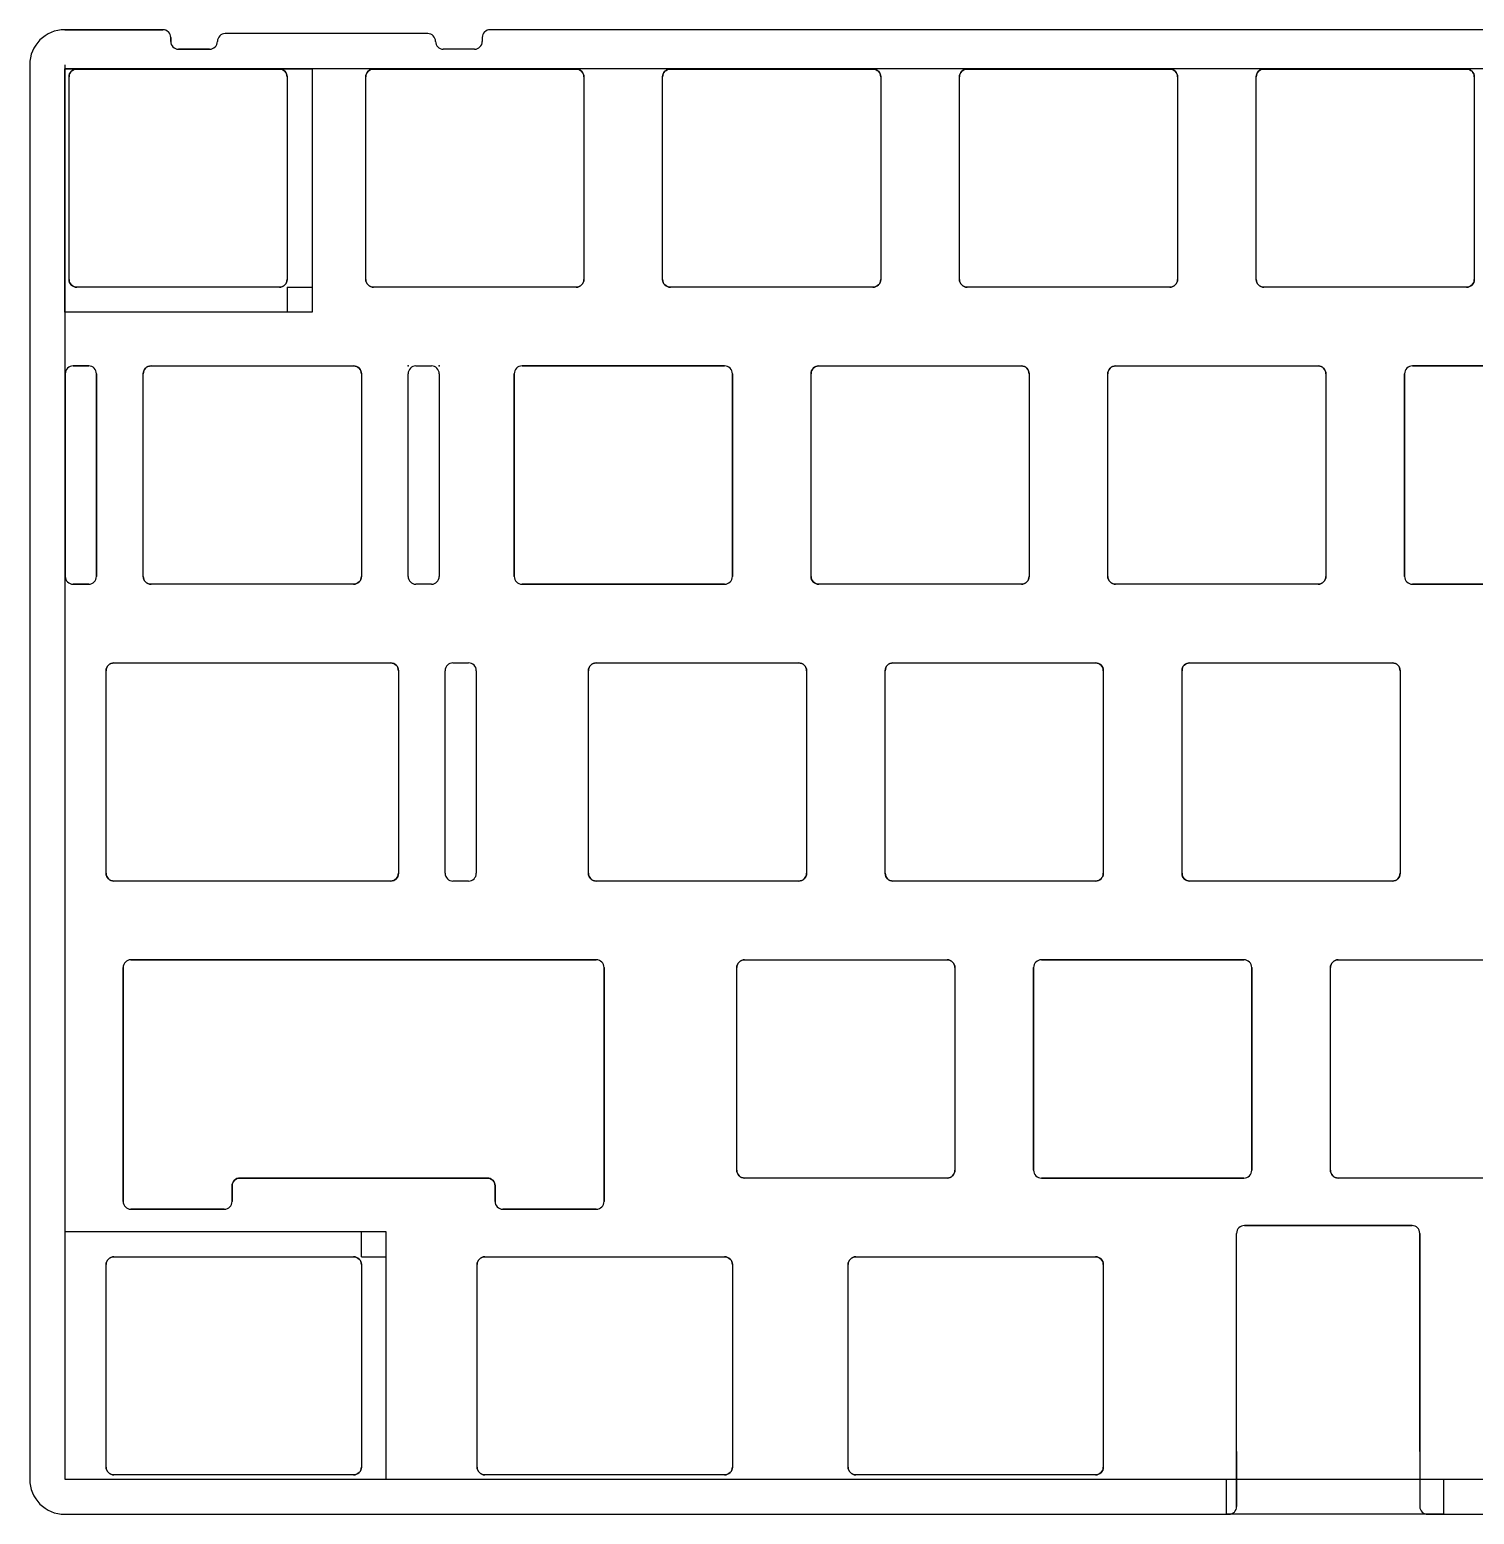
# Model space of a CAD drawing. Header units: centimetres. Extents: x 0 to 40.4, y 0 to 19.5.
# Drawn here: x 11.86 to 21.13, y 9.97 to 19.5 of the extents above; entities that cross this region are included whole.
import ezdxf

# ---------------------------------------------------------------- set-up
doc = ezdxf.new("R2010")
doc.units = ezdxf.units.CM
doc.header["$MEASUREMENT"] = 0
doc.layers.add('frowner_bakeneko_plate_PLATELESS v1_0', color=7, linetype='Continuous')
doc.layers.add('frowner_bakeneko_plate_PLATELESS v1_Sketch2', color=7, linetype='Continuous')

msp = doc.modelspace()

# ---------------------------------------------------------------- linework, layer by layer
at = {"layer": 'frowner_bakeneko_plate_PLATELESS v1_0'}
for p, q in [((12.0858, 19.4968), (12.7158, 19.4968)), ((12.7658, 19.4468), (12.7658, 19.4218)), ((14.4158, 19.4718), (13.1158, 19.4718)), ((14.7658, 19.4468), (14.7658, 19.4218)), ((31.7658, 19.4968), (14.8158, 19.4968)), ((12.8158, 19.3718), (13.0158, 19.3718)), ((14.7158, 19.3718), (14.5158, 19.3718)), ((11.8608, 19.2718), (11.8608, 10.1968)), ((12.1633, 19.2443), (13.4633, 19.2443)), ((14.0683, 19.2443), (15.3683, 19.2443)), ((15.9733, 19.2443), (17.2733, 19.2443)), ((17.8783, 19.2443), (19.1783, 19.2443)), ((19.7833, 19.2443), (21.0833, 19.2443)), ((12.1133, 17.8943), (12.1133, 19.1943)), ((13.5133, 19.1943), (13.5133, 17.8943)), ((14.0183, 17.8943), (14.0183, 19.1943)), ((15.4183, 19.1943), (15.4183, 17.8943)), ((15.9233, 17.8943), (15.9233, 19.1943)), ((17.3233, 19.1943), (17.3233, 17.8943)), ((17.8283, 17.8943), (17.8283, 19.1943)), ((19.2283, 19.1943), (19.2283, 17.8943)), ((19.7333, 17.8943), (19.7333, 19.1943)), ((21.1333, 19.1943), (21.1333, 17.8943)), ((13.4633, 17.8443), (12.1633, 17.8443)), ((15.3683, 17.8443), (14.0683, 17.8443)), ((17.2733, 17.8443), (15.9733, 17.8443)), ((19.1783, 17.8443), (17.8783, 17.8443)), ((21.0833, 17.8443), (19.7833, 17.8443)), ((12.2395, 17.3393), (12.1395, 17.3393)), ((12.6395, 17.3393), (13.9395, 17.3393)), ((14.3395, 17.3393), (14.4395, 17.3393)), ((16.3208, 17.3393), (15.0208, 17.3393)), ((16.9258, 17.3393), (18.2258, 17.3393)), ((18.8308, 17.3393), (20.1308, 17.3393)), ((22.0358, 17.3393), (20.7358, 17.3393)), ((12.0895, 17.2893), (12.0895, 15.9893)), ((12.2895, 15.9893), (12.2895, 17.2893)), ((12.5895, 15.9893), (12.5895, 17.2893)), ((13.9895, 17.2893), (13.9895, 15.9893)), ((14.2895, 15.9893), (14.2895, 17.2893)), ((14.4895, 17.2893), (14.4895, 15.9893)), ((14.9708, 17.2893), (14.9708, 15.9893)), ((16.3708, 15.9893), (16.3708, 17.2893)), ((16.8758, 15.9893), (16.8758, 17.2893)), ((18.2758, 17.2893), (18.2758, 15.9893)), ((18.7808, 15.9893), (18.7808, 17.2893)), ((20.1808, 17.2893), (20.1808, 15.9893)), ((20.6858, 17.2893), (20.6858, 15.9893)), ((12.1395, 15.9393), (12.2395, 15.9393)), ((13.9395, 15.9393), (12.6395, 15.9393)), ((14.4395, 15.9393), (14.3395, 15.9393)), ((15.0208, 15.9393), (16.3208, 15.9393)), ((18.2258, 15.9393), (16.9258, 15.9393)), ((20.1308, 15.9393), (18.8308, 15.9393)), ((20.7358, 15.9393), (22.0358, 15.9393)), ((12.4014, 15.4343), (14.1776, 15.4343)), ((14.5776, 15.4343), (14.6776, 15.4343)), ((15.497, 15.4343), (16.797, 15.4343)), ((17.402, 15.4343), (18.702, 15.4343)), ((19.307, 15.4343), (20.607, 15.4343)), ((12.3514, 14.0843), (12.3514, 15.3843)), ((14.2276, 15.3843), (14.2276, 14.0843)), ((14.5276, 14.0843), (14.5276, 15.3843)), ((14.7276, 15.3843), (14.7276, 14.0843)), ((15.447, 14.0843), (15.447, 15.3843)), ((16.847, 15.3843), (16.847, 14.0843)), ((17.352, 14.0843), (17.352, 15.3843)), ((18.752, 15.3843), (18.752, 14.0843)), ((19.257, 14.0843), (19.257, 15.3843)), ((20.657, 15.3843), (20.657, 14.0843)), ((14.1776, 14.0343), (12.4014, 14.0343)), ((14.6776, 14.0343), (14.5776, 14.0343)), ((16.797, 14.0343), (15.497, 14.0343)), ((18.702, 14.0343), (17.402, 14.0343)), ((20.607, 14.0343), (19.307, 14.0343)), ((15.4977, 13.5293), (12.5101, 13.5293)), ((16.4495, 13.5293), (17.7495, 13.5293)), ((19.6545, 13.5293), (18.3545, 13.5293)), ((20.2595, 13.5293), (21.5595, 13.5293)), ((12.4601, 13.4793), (12.4601, 11.9793)), ((15.5477, 11.9793), (15.5477, 13.4793)), ((16.3995, 12.1793), (16.3995, 13.4793)), ((17.7995, 13.4793), (17.7995, 12.1793)), ((18.3045, 13.4793), (18.3045, 12.1793)), ((19.7045, 12.1793), (19.7045, 13.4793)), ((20.2095, 12.1793), (20.2095, 13.4793)), ((13.2101, 12.1293), (14.7977, 12.1293)), ((17.7495, 12.1293), (16.4495, 12.1293)), ((18.3545, 12.1293), (19.6545, 12.1293)), ((21.5595, 12.1293), (20.2595, 12.1293)), ((13.1601, 11.9793), (13.1601, 12.0793)), ((14.8477, 12.0793), (14.8477, 11.9793)), ((12.5101, 11.9293), (13.1101, 11.9293)), ((14.8977, 11.9293), (15.4977, 11.9293)), ((20.7333, 11.8243), (19.6576, 11.8243)), ((19.6076, 10.3743), (19.6076, 11.7743)), ((20.7833, 10.3743), (20.7833, 11.7743)), ((12.4014, 11.6243), (13.9395, 11.6243)), ((14.7826, 11.6243), (16.3208, 11.6243)), ((17.1639, 11.6243), (18.702, 11.6243)), ((12.3514, 10.2743), (12.3514, 11.5743)), ((13.9895, 11.5743), (13.9895, 10.2743)), ((14.7326, 10.2743), (14.7326, 11.5743)), ((16.3708, 11.5743), (16.3708, 10.2743)), ((17.1139, 10.2743), (17.1139, 11.5743)), ((18.752, 11.5743), (18.752, 10.2743)), ((19.6076, 10.3743), (19.6076, 10.0218)), ((20.7833, 10.3743), (20.7833, 10.0218)), ((13.9395, 10.2243), (12.4014, 10.2243)), ((16.3208, 10.2243), (14.7826, 10.2243)), ((18.702, 10.2243), (17.1639, 10.2243)), ((12.0858, 9.9718), (19.5576, 9.9718)), ((20.8333, 9.9718), (29.5576, 9.9718))]:
    msp.add_line(p, q, dxfattribs=at)
for centre, radius, start, end in [((12.0858, 19.2718), 0.225, 90, 180), ((12.7158, 19.4468), 0.05, 0, 90), ((13.1158, 19.4218), 0.05, 90, 180), ((14.4158, 19.4218), 0.05, 0, 90), ((14.8158, 19.4468), 0.05, 90, 180), ((12.8158, 19.4218), 0.05, 180, 270), ((13.0158, 19.4218), 0.05, 270, 0), ((14.5158, 19.4218), 0.05, 180, 270), ((14.7158, 19.4218), 0.05, 270, 0), ((12.1395, 17.2893), 0.05, 90, 180), ((12.2395, 17.2893), 0.05, 0, 90), ((14.3395, 17.2893), 0.05, 90, 180), ((14.4395, 17.2893), 0.05, 0, 90), ((15.0208, 17.2893), 0.05, 90, 180), ((16.3208, 17.2893), 0.05, 360, 90), ((20.7358, 17.2893), 0.05, 90, 180), ((12.1395, 15.9893), 0.05, 180, 270), ((12.2395, 15.9893), 0.05, 270, 360), ((14.3395, 15.9893), 0.05, 180, 270), ((14.4395, 15.9893), 0.05, 270, 360), ((15.0208, 15.9893), 0.05, 180, 270), ((16.3208, 15.9893), 0.05, 270, 360), ((20.7358, 15.9893), 0.05, 180, 270), ((14.5776, 15.3843), 0.05, 90, 180), ((14.6776, 15.3843), 0.05, 0, 90), ((14.5776, 14.0843), 0.05, 180, 270), ((14.6776, 14.0843), 0.05, 270, 360), ((12.5101, 13.4793), 0.05, 90, 180), ((15.4977, 13.4793), 0.05, 0, 90), ((18.3545, 13.4793), 0.05, 90, 180), ((19.6545, 13.4793), 0.05, 0, 90), ((18.3545, 12.1793), 0.05, 180, 270), ((19.6545, 12.1793), 0.05, 270, 0), ((12.5101, 11.9793), 0.05, 180, 270), ((13.1101, 11.9793), 0.05, 270, 0), ((14.8977, 11.9793), 0.05, 180, 270), ((15.4977, 11.9793), 0.05, 270, 0), ((19.6576, 11.7743), 0.05, 90, 180), ((20.7333, 11.7743), 0.05, 0, 90), ((12.0858, 10.1968), 0.225, 180, 270), ((19.5576, 10.0218), 0.05, 270, 0), ((20.8333, 10.0218), 0.05, 180, 270)]:
    msp.add_arc(centre, radius, start, end, dxfattribs=at)
at = {"layer": 'frowner_bakeneko_plate_PLATELESS v1_0', "extrusion": (0, 0, -1)}
for centre, start, end in [((-12.1633, 19.1943), 0, 90), ((-13.4633, 19.1943), 90, 180), ((-14.0683, 19.1943), 0, 90), ((-15.3683, 19.1943), 90, 180), ((-15.9733, 19.1943), 0, 90), ((-17.2733, 19.1943), 90, 180), ((-17.8783, 19.1943), 360, 90), ((-19.1783, 19.1943), 90, 180), ((-19.7833, 19.1943), 360, 90), ((-21.0833, 19.1943), 90, 180), ((-12.1633, 17.8943), 270, 360), ((-13.4633, 17.8943), 180, 270), ((-14.0683, 17.8943), 270, 0), ((-15.3683, 17.8943), 180, 270), ((-15.9733, 17.8943), 270, 0), ((-17.2733, 17.8943), 180, 270), ((-17.8783, 17.8943), 270, 360), ((-19.1783, 17.8943), 180, 270), ((-19.7833, 17.8943), 270, 360), ((-21.0833, 17.8943), 180, 270), ((-12.6395, 17.2893), 0, 90), ((-13.9395, 17.2893), 90, 180), ((-16.9258, 17.2893), 360, 90), ((-18.2258, 17.2893), 90, 180), ((-18.8308, 17.2893), 360, 90), ((-20.1308, 17.2893), 90, 180), ((-12.6395, 15.9893), 270, 0), ((-13.9395, 15.9893), 180, 270), ((-16.9258, 15.9893), 270, 0), ((-18.2258, 15.9893), 180, 270), ((-18.8308, 15.9893), 270, 360), ((-20.1308, 15.9893), 180, 270), ((-12.4014, 15.3843), 0, 90), ((-14.1776, 15.3843), 90, 180), ((-15.497, 15.3843), 360, 90), ((-16.797, 15.3843), 90, 180), ((-17.402, 15.3843), 360, 90), ((-18.702, 15.3843), 90, 180), ((-19.307, 15.3843), 360, 90), ((-20.607, 15.3843), 90, 180), ((-12.4014, 14.0843), 270, 360), ((-14.1776, 14.0843), 180, 270), ((-15.497, 14.0843), 270, 0), ((-16.797, 14.0843), 180, 270), ((-17.402, 14.0843), 270, 360), ((-18.702, 14.0843), 180, 270), ((-19.307, 14.0843), 270, 360), ((-20.607, 14.0843), 180, 270), ((-16.4495, 13.4793), 0, 90), ((-17.7495, 13.4793), 90, 180), ((-20.2595, 13.4793), 0, 90), ((-13.2101, 12.0793), 0, 90), ((-14.7977, 12.0793), 90, 180), ((-16.4495, 12.1793), 270, 0), ((-17.7495, 12.1793), 180, 270), ((-20.2595, 12.1793), 270, 360), ((-12.4014, 11.5743), 0, 90), ((-13.9395, 11.5743), 90, 180), ((-14.7826, 11.5743), 360, 90), ((-16.3208, 11.5743), 90, 180), ((-17.1639, 11.5743), 360, 90), ((-18.702, 11.5743), 90, 180), ((-12.4014, 10.2743), 270, 0), ((-13.9395, 10.2743), 180, 270), ((-14.7826, 10.2743), 270, 0), ((-16.3208, 10.2743), 180, 270), ((-17.1639, 10.2743), 270, 360), ((-18.702, 10.2743), 180, 270)]:
    msp.add_arc(centre, 0.05, start, end, dxfattribs=at)
at = {"layer": 'frowner_bakeneko_plate_PLATELESS v1_0'}
for p in [(14.2895, 17.3393), (14.4895, 17.3393)]:
    msp.add_point(p, dxfattribs=at)
at = {"layer": 'frowner_bakeneko_plate_PLATELESS v1_Sketch2'}
for p, q in [((12.7158, 19.4968, 0.16), (12.0858, 19.4968, 0.16)), ((12.7658, 19.4218, 0.16), (12.7658, 19.4468, 0.16)), ((14.4158, 19.4718, 0.16), (13.1158, 19.4718, 0.16)), ((14.7658, 19.4468, 0.16), (14.7658, 19.4218, 0.16)), ((31.7658, 19.4968, 0.16), (14.8158, 19.4968, 0.16)), ((13.0158, 19.3718, 0.16), (12.8158, 19.3718, 0.16)), ((14.7158, 19.3718, 0.16), (14.5158, 19.3718, 0.16)), ((11.8608, 19.2718, 0.16), (11.8608, 10.1968, 0.16)), ((12.0858, 19.2718, 0.16), (12.0858, 10.1968, 0.16)), ((12.0858, 17.6843, 0.16), (12.0858, 19.245, 0.16)), ((40.185, 19.245, 0.16), (12.0858, 19.245, 0.16)), ((12.0858, 19.245, 0.16), (13.6733, 19.245, 0.16)), ((12.0858, 19.245, 0.16), (12.0858, 10.1968, 0.16)), ((12.1633, 19.2443, 0.16), (13.4633, 19.2443, 0.16)), ((13.7625, 19.245, 0.16), (13.5133, 19.245, 0.16)), ((13.6733, 19.245, 0.16), (13.6733, 17.6843, 0.16)), ((14.0683, 19.2443, 0.16), (15.3683, 19.2443, 0.16)), ((15.9733, 19.2443, 0.16), (17.2733, 19.2443, 0.16)), ((17.8783, 19.2443, 0.16), (19.1783, 19.2443, 0.16)), ((19.7833, 19.2443, 0.16), (21.0833, 19.2443, 0.16)), ((12.1133, 17.8943, 0.16), (12.1133, 19.1943, 0.16)), ((13.5133, 19.1943, 0.16), (13.5133, 17.8943, 0.16)), ((14.0183, 17.8943, 0.16), (14.0183, 19.1943, 0.16)), ((15.4183, 19.1943, 0.16), (15.4183, 17.8943, 0.16)), ((15.9233, 17.8943, 0.16), (15.9233, 19.1943, 0.16)), ((17.3233, 19.1943, 0.16), (17.3233, 17.8943, 0.16)), ((17.8283, 17.8943, 0.16), (17.8283, 19.1943, 0.16)), ((19.2283, 19.1943, 0.16), (19.2283, 17.8943, 0.16)), ((19.7333, 17.8943, 0.16), (19.7333, 19.1943, 0.16)), ((21.1333, 19.1943, 0.16), (21.1333, 17.8943, 0.16)), ((13.4633, 17.8443, 0.16), (12.1633, 17.8443, 0.16)), ((13.5133, 17.8443, 0.16), (13.5133, 17.6843, 0.16)), ((13.5133, 17.8443, 0.16), (13.6733, 17.8443, 0.16)), ((15.3683, 17.8443, 0.16), (14.0683, 17.8443, 0.16)), ((17.2733, 17.8443, 0.16), (15.9733, 17.8443, 0.16)), ((19.1783, 17.8443, 0.16), (17.8783, 17.8443, 0.16)), ((21.0833, 17.8443, 0.16), (19.7833, 17.8443, 0.16)), ((13.6733, 17.6843, 0.16), (12.0858, 17.6843, 0.16)), ((12.1395, 17.3393, 0.16), (12.2395, 17.3393, 0.16)), ((12.6395, 17.3393, 0.16), (13.9395, 17.3393, 0.16)), ((14.3395, 17.3393, 0.16), (14.4395, 17.3393, 0.16)), ((15.0208, 17.3393, 0.16), (16.3208, 17.3393, 0.16)), ((16.9258, 17.3393, 0.16), (18.2258, 17.3393, 0.16)), ((18.8308, 17.3393, 0.16), (20.1308, 17.3393, 0.16)), ((20.7358, 17.3393, 0.16), (22.0358, 17.3393, 0.16)), ((12.0895, 15.9893, 0.16), (12.0895, 17.2893, 0.16)), ((12.2895, 17.2893, 0.16), (12.2895, 15.9893, 0.16)), ((12.5895, 15.9893, 0.16), (12.5895, 17.2893, 0.16)), ((13.9895, 17.2893, 0.16), (13.9895, 15.9893, 0.16)), ((14.2895, 15.9893, 0.16), (14.2895, 17.2893, 0.16)), ((14.4895, 17.2893, 0.16), (14.4895, 15.9893, 0.16)), ((14.9708, 15.9893, 0.16), (14.9708, 17.2893, 0.16)), ((16.3708, 17.2893, 0.16), (16.3708, 15.9893, 0.16)), ((16.8758, 15.9893, 0.16), (16.8758, 17.2893, 0.16)), ((18.2758, 17.2893, 0.16), (18.2758, 15.9893, 0.16)), ((18.7808, 15.9893, 0.16), (18.7808, 17.2893, 0.16)), ((20.1808, 17.2893, 0.16), (20.1808, 15.9893, 0.16)), ((20.6858, 15.9893, 0.16), (20.6858, 17.2893, 0.16)), ((12.2395, 15.9393, 0.16), (12.1395, 15.9393, 0.16)), ((13.9395, 15.9393, 0.16), (12.6395, 15.9393, 0.16)), ((14.4395, 15.9393, 0.16), (14.3395, 15.9393, 0.16)), ((16.3208, 15.9393, 0.16), (15.0208, 15.9393, 0.16)), ((18.2258, 15.9393, 0.16), (16.9258, 15.9393, 0.16)), ((20.1308, 15.9393, 0.16), (18.8308, 15.9393, 0.16)), ((22.0358, 15.9393, 0.16), (20.7358, 15.9393, 0.16)), ((12.4014, 15.4343, 0.16), (14.1776, 15.4343, 0.16)), ((14.5776, 15.4343, 0.16), (14.6776, 15.4343, 0.16)), ((15.497, 15.4343, 0.16), (16.797, 15.4343, 0.16)), ((17.402, 15.4343, 0.16), (18.702, 15.4343, 0.16)), ((19.307, 15.4343, 0.16), (20.607, 15.4343, 0.16)), ((12.3514, 14.0843, 0.16), (12.3514, 15.3843, 0.16)), ((14.2276, 15.3843, 0.16), (14.2276, 14.0843, 0.16)), ((14.5276, 14.0843, 0.16), (14.5276, 15.3843, 0.16)), ((14.7276, 15.3843, 0.16), (14.7276, 14.0843, 0.16)), ((15.447, 14.0843, 0.16), (15.447, 15.3843, 0.16)), ((16.847, 15.3843, 0.16), (16.847, 14.0843, 0.16)), ((17.352, 14.0843, 0.16), (17.352, 15.3843, 0.16)), ((18.752, 15.3843, 0.16), (18.752, 14.0843, 0.16)), ((19.257, 14.0843, 0.16), (19.257, 15.3843, 0.16)), ((20.657, 15.3843, 0.16), (20.657, 14.0843, 0.16)), ((14.1776, 14.0343, 0.16), (12.4014, 14.0343, 0.16)), ((14.6776, 14.0343, 0.16), (14.5776, 14.0343, 0.16)), ((16.797, 14.0343, 0.16), (15.497, 14.0343, 0.16)), ((18.702, 14.0343, 0.16), (17.402, 14.0343, 0.16)), ((20.607, 14.0343, 0.16), (19.307, 14.0343, 0.16)), ((12.5101, 13.5293, 0.16), (15.4977, 13.5293, 0.16)), ((16.4495, 13.5293, 0.16), (17.7495, 13.5293, 0.16)), ((18.3545, 13.5293, 0.16), (19.6545, 13.5293, 0.16)), ((20.2595, 13.5293, 0.16), (21.5595, 13.5293, 0.16)), ((12.4601, 11.9793, 0.16), (12.4601, 13.4793, 0.16)), ((15.5477, 13.4793, 0.16), (15.5477, 11.9793, 0.16)), ((16.3995, 12.1793, 0.16), (16.3995, 13.4793, 0.16)), ((17.7995, 13.4793, 0.16), (17.7995, 12.1793, 0.16)), ((18.3045, 12.1793, 0.16), (18.3045, 13.4793, 0.16)), ((19.7045, 13.4793, 0.16), (19.7045, 12.1793, 0.16)), ((20.2095, 12.1793, 0.16), (20.2095, 13.4793, 0.16)), ((14.7977, 12.1293, 0.16), (13.2101, 12.1293, 0.16)), ((17.7495, 12.1293, 0.16), (16.4495, 12.1293, 0.16)), ((19.6545, 12.1293, 0.16), (18.3545, 12.1293, 0.16)), ((21.5595, 12.1293, 0.16), (20.2595, 12.1293, 0.16)), ((13.1601, 12.0793, 0.16), (13.1601, 11.9793, 0.16)), ((14.8477, 11.9793, 0.16), (14.8477, 12.0793, 0.16)), ((13.1101, 11.9293, 0.16), (12.5101, 11.9293, 0.16)), ((15.4977, 11.9293, 0.16), (14.8977, 11.9293, 0.16)), ((19.6576, 11.8243, 0.16), (20.7333, 11.8243, 0.16)), ((12.0858, 11.7843, 0.16), (12.0858, 10.1968, 0.16)), ((14.1495, 11.7843, 0.16), (12.0858, 11.7843, 0.16)), ((13.9895, 11.6243, 0.16), (13.9895, 11.7843, 0.16)), ((14.1495, 10.1968, 0.16), (14.1495, 11.7843, 0.16)), ((19.6076, 10.0218, 0.16), (19.6076, 11.7743, 0.16)), ((20.7833, 11.7743, 0.16), (20.7833, 10.0218, 0.16)), ((12.4014, 11.6243, 0.16), (13.9395, 11.6243, 0.16)), ((13.9895, 11.6243, 0.16), (14.1495, 11.6243, 0.16)), ((14.7826, 11.6243, 0.16), (16.3208, 11.6243, 0.16)), ((17.1639, 11.6243, 0.16), (18.702, 11.6243, 0.16)), ((12.3514, 10.2743, 0.16), (12.3514, 11.5743, 0.16)), ((13.9895, 11.5743, 0.16), (13.9895, 10.2743, 0.16)), ((14.7326, 10.2743, 0.16), (14.7326, 11.5743, 0.16)), ((16.3708, 11.5743, 0.16), (16.3708, 10.2743, 0.16)), ((17.1139, 10.2743, 0.16), (17.1139, 11.5743, 0.16)), ((18.752, 11.5743, 0.16), (18.752, 10.2743, 0.16)), ((12.0858, 10.1968, 0.16), (14.1495, 10.1968, 0.16)), ((12.0858, 10.1968, 0.16), (40.185, 10.1968, 0.16)), ((13.9395, 10.2243, 0.16), (12.4014, 10.2243, 0.16)), ((16.3208, 10.2243, 0.16), (14.7826, 10.2243, 0.16)), ((18.702, 10.2243, 0.16), (17.1639, 10.2243, 0.16)), ((19.5418, 9.9718, 0.16), (19.5418, 10.1968, 0.16)), ((19.5418, 10.1968, 0.16), (20.9357, 10.1968, 0.16)), ((20.9357, 10.1968, 0.16), (20.9357, 9.9718, 0.16)), ((12.0858, 9.9718, 0.16), (19.5576, 9.9718, 0.16)), ((20.9357, 9.9718, 0.16), (19.5418, 9.9718, 0.16)), ((20.8333, 9.9718, 0.16), (29.5576, 9.9718, 0.16))]:
    msp.add_line(p, q, dxfattribs=at)
for centre, radius, start, end in [((12.0858, 19.2718, 0.16), 0.225, 90, 180), ((12.7158, 19.4468, 0.16), 0.05, 0, 90), ((13.1158, 19.4218, 0.16), 0.05, 90, 180), ((14.4158, 19.4218, 0.16), 0.05, 0, 90), ((14.8158, 19.4468, 0.16), 0.05, 90, 180), ((12.8158, 19.4218, 0.16), 0.05, 180, 270), ((13.0158, 19.4218, 0.16), 0.05, 270, 0), ((14.5158, 19.4218, 0.16), 0.05, 180, 270), ((14.7158, 19.4218, 0.16), 0.05, 270, 0), ((12.1633, 19.1943, 0.16), 0.05, 90, 180), ((13.4633, 19.1943, 0.16), 0.05, 0, 90), ((14.0683, 19.1943, 0.16), 0.05, 90, 180), ((15.3683, 19.1943, 0.16), 0.05, 0, 90), ((15.9733, 19.1943, 0.16), 0.05, 90, 180), ((17.2733, 19.1943, 0.16), 0.05, 360, 90), ((17.8783, 19.1943, 0.16), 0.05, 90, 180), ((19.1783, 19.1943, 0.16), 0.05, 360, 90), ((19.7833, 19.1943, 0.16), 0.05, 90, 180), ((21.0833, 19.1943, 0.16), 0.05, 360, 90), ((12.1633, 17.8943, 0.16), 0.05, 180, 270), ((13.4633, 17.8943, 0.16), 0.05, 270, 360), ((14.0683, 17.8943, 0.16), 0.05, 180, 270), ((15.3683, 17.8943, 0.16), 0.05, 270, 360), ((15.9733, 17.8943, 0.16), 0.05, 180, 270), ((17.2733, 17.8943, 0.16), 0.05, 270, 0), ((17.8783, 17.8943, 0.16), 0.05, 180, 270), ((19.1783, 17.8943, 0.16), 0.05, 270, 360), ((19.7833, 17.8943, 0.16), 0.05, 180, 270), ((21.0833, 17.8943, 0.16), 0.05, 270, 0), ((12.1395, 17.2893, 0.16), 0.05, 90, 180), ((12.2395, 17.2893, 0.16), 0.05, 0, 90), ((12.6395, 17.2893, 0.16), 0.05, 90, 180), ((13.9395, 17.2893, 0.16), 0.05, 360, 90), ((14.3395, 17.2893, 0.16), 0.05, 90, 180), ((14.4395, 17.2893, 0.16), 0.05, 0, 90), ((15.0208, 17.2893, 0.16), 0.05, 90, 180), ((16.3208, 17.2893, 0.16), 0.05, 360, 90), ((16.9258, 17.2893, 0.16), 0.05, 90, 180), ((18.2258, 17.2893, 0.16), 0.05, 360, 90), ((18.8308, 17.2893, 0.16), 0.05, 90, 180), ((20.1308, 17.2893, 0.16), 0.05, 360, 90), ((20.7358, 17.2893, 0.16), 0.05, 90, 180), ((12.1395, 15.9893, 0.16), 0.05, 180, 270), ((12.2395, 15.9893, 0.16), 0.05, 270, 360), ((12.6395, 15.9893, 0.16), 0.05, 180, 270), ((13.9395, 15.9893, 0.16), 0.05, 270, 360), ((14.3395, 15.9893, 0.16), 0.05, 180, 270), ((14.4395, 15.9893, 0.16), 0.05, 270, 360), ((15.0208, 15.9893, 0.16), 0.05, 180, 270), ((16.3208, 15.9893, 0.16), 0.05, 270, 360), ((16.9258, 15.9893, 0.16), 0.05, 180, 270), ((18.2258, 15.9893, 0.16), 0.05, 270, 0), ((18.8308, 15.9893, 0.16), 0.05, 180, 270), ((20.1308, 15.9893, 0.16), 0.05, 270, 0), ((20.7358, 15.9893, 0.16), 0.05, 180, 270), ((12.4014, 15.3843, 0.16), 0.05, 90, 180), ((14.1776, 15.3843, 0.16), 0.05, 0, 90), ((14.5776, 15.3843, 0.16), 0.05, 90, 180), ((14.6776, 15.3843, 0.16), 0.05, 0, 90), ((15.497, 15.3843, 0.16), 0.05, 90, 180), ((16.797, 15.3843, 0.16), 0.05, 360, 90), ((17.402, 15.3843, 0.16), 0.05, 90, 180), ((18.702, 15.3843, 0.16), 0.05, 360, 90), ((19.307, 15.3843, 0.16), 0.05, 90, 180), ((20.607, 15.3843, 0.16), 0.05, 360, 90), ((12.4014, 14.0843, 0.16), 0.05, 180, 270), ((14.1776, 14.0843, 0.16), 0.05, 270, 360), ((14.5776, 14.0843, 0.16), 0.05, 180, 270), ((14.6776, 14.0843, 0.16), 0.05, 270, 360), ((15.497, 14.0843, 0.16), 0.05, 180, 270), ((16.797, 14.0843, 0.16), 0.05, 270, 0), ((17.402, 14.0843, 0.16), 0.05, 180, 270), ((18.702, 14.0843, 0.16), 0.05, 270, 0), ((19.307, 14.0843, 0.16), 0.05, 180, 270), ((20.607, 14.0843, 0.16), 0.05, 270, 0), ((12.5101, 13.4793, 0.16), 0.05, 90, 180), ((15.4977, 13.4793, 0.16), 0.05, 0, 90), ((16.4495, 13.4793, 0.16), 0.05, 90, 180), ((17.7495, 13.4793, 0.16), 0.05, 360, 90), ((18.3545, 13.4793, 0.16), 0.05, 90, 180), ((19.6545, 13.4793, 0.16), 0.05, 0, 90), ((20.2595, 13.4793, 0.16), 0.05, 90, 180), ((13.2101, 12.0793, 0.16), 0.05, 90, 180), ((14.7977, 12.0793, 0.16), 0.05, 0, 90), ((16.4495, 12.1793, 0.16), 0.05, 180, 270), ((17.7495, 12.1793, 0.16), 0.05, 270, 0), ((18.3545, 12.1793, 0.16), 0.05, 180, 270), ((19.6545, 12.1793, 0.16), 0.05, 270, 0), ((20.2595, 12.1793, 0.16), 0.05, 180, 270), ((12.5101, 11.9793, 0.16), 0.05, 180, 270), ((13.1101, 11.9793, 0.16), 0.05, 270, 0), ((14.8977, 11.9793, 0.16), 0.05, 180, 270), ((15.4977, 11.9793, 0.16), 0.05, 270, 0), ((19.6576, 11.7743, 0.16), 0.05, 90, 180), ((20.7333, 11.7743, 0.16), 0.05, 0, 90), ((12.4014, 11.5743, 0.16), 0.05, 90, 180), ((13.9395, 11.5743, 0.16), 0.05, 360, 90), ((14.7826, 11.5743, 0.16), 0.05, 90, 180), ((16.3208, 11.5743, 0.16), 0.05, 0, 90), ((17.1639, 11.5743, 0.16), 0.05, 90, 180), ((18.702, 11.5743, 0.16), 0.05, 0, 90), ((12.0858, 10.1968, 0.16), 0.225, 180, 270), ((12.4014, 10.2743, 0.16), 0.05, 180, 270), ((13.9395, 10.2743, 0.16), 0.05, 270, 0), ((14.7826, 10.2743, 0.16), 0.05, 180, 270), ((16.3208, 10.2743, 0.16), 0.05, 270, 360), ((17.1639, 10.2743, 0.16), 0.05, 180, 270), ((18.702, 10.2743, 0.16), 0.05, 270, 0), ((19.5576, 10.0218, 0.16), 0.05, 270, 0), ((20.8333, 10.0218, 0.16), 0.05, 180, 270)]:
    msp.add_arc(centre, radius, start, end, dxfattribs=at)

doc.saveas('drawing.dxf')
